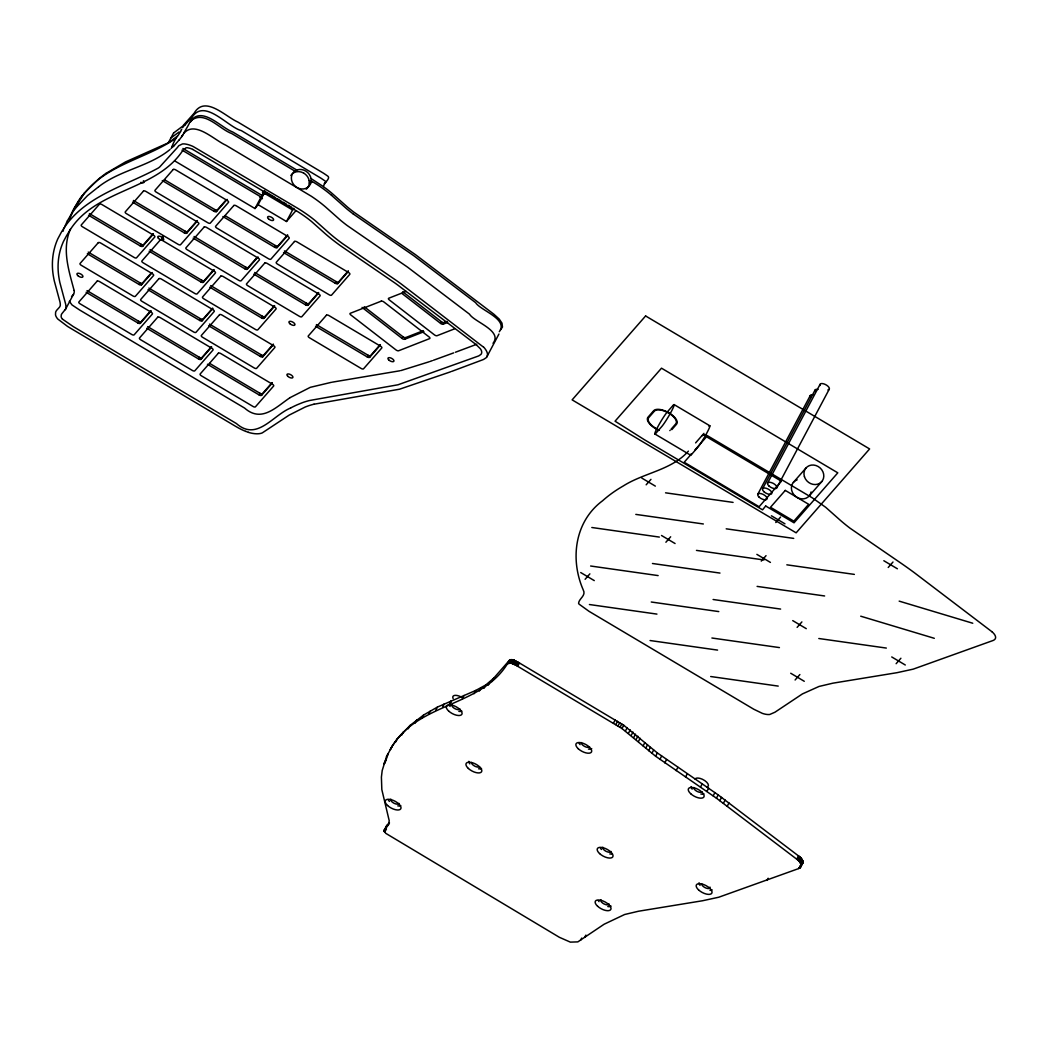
<?xml version="1.0" encoding="UTF-8"?>
<svg xmlns="http://www.w3.org/2000/svg" width="1048" height="1048" viewBox="0 0 1048 1048"><rect width="100%" height="100%" fill="white"/><g stroke="black" fill="none" stroke-linecap="round" stroke-linejoin="round"><path stroke-width="1.5" d="M801.196 864.875C805.192 862.412 801.196 857.618 798.51 855.915L718.168 794.895L657.371 752.949L623.73 725.242L518.616 662.493L512.42 659.703L509.328 660.397L493.674 678.253L485.84 684.934L475.805 690.422L437.461 707.059L423.589 715.05L409.991 725.491L397.153 739.089L392.057 746.32L386.502 756.748L382.192 770.555L381.406 777.158L381.826 789.576L389.24 820.82L388.297 824.999L384.131 830.239L385.664 833.278L559.357 937.292L570.361 942.126L577.854 941.877L604.12 924.231L624.621 914.511L638.494 911.236L702.579 900.743L718.784 897.219L798.314 868.7C803.685 867.115 800.109 860.919 796.768 859.203L716.426 798.183L655.616 756.237L621.975 728.53L516.061 665.323L510.677 662.991L507.389 663.882C479.997 708.016 415.558 702.173 390.301 749.608L392.057 746.32M384.93 763.167L388.258 753.447L386.502 756.748M63.142 231.176L63.417 230.259M69.26 219.661L69.692 218.259M70.268 217.565L70.753 216.084M71.893 213.124L78.796 200.718M70.478 229.08C61.57 249.057 68.893 270.712 74.12 290.493M72.705 212.181L71.028 215.377M64.675 226.879L67.282 221.023M70.805 215.364L73.727 208.932M63.863 228.949L64.465 227.429M69.993 217.434L70.753 215.482M62.461 319.155A7.899 3.537 28 0 1 61.125 316.601L61.295 314.767A28.584 12.799 28 0 1 62.199 313.287L65.566 309.147A22.152 9.917 28 0 0 65.867 308.02L65.945 306.75A58.295 26.108 28 0 0 65.605 303.959L59.88 282.606A186.596 83.552 28 0 1 59.16 278.834C56.959 266.781 58.02 254.061 62.906 242.769A88.779 39.759 28 0 1 63.561 241.302L66.116 236.534A166.737 74.657 28 0 1 67.806 233.743C92.748 188.64 154.606 192.164 182.404 151.069A79.753 35.711 28 0 0 183.125 150.205L186.007 147.82A6.432 2.882 28 0 1 187.618 147.768L189.911 148.292A12.825 5.738 28 0 1 192.753 149.432M73.412 211.146L84.05 193.382M65.317 309.671L73.53 294.213M173.601 132.952L168.322 142.829L125.537 161.916L105.756 173.51M88.543 215.233L140.262 245.939L141.139 244.289A2.083 0.93 28 0 0 143.55 244.629L153.191 233.625M140.262 245.939A2.083 0.93 28 0 0 142.672 246.28L143.55 244.629M161.065 239.979L162.977 236.376M161.837 240.189L163.37 237.307M87.351 253.747L139.07 284.453L139.947 282.803A2.083 0.93 28 0 0 142.358 283.143L150.925 273.358M139.07 284.453A2.083 0.93 28 0 0 141.48 284.794L142.358 283.143M132.546 202.133L184.265 232.839L185.142 231.189A2.083 0.93 28 0 0 187.553 231.529L197.194 220.525M86.146 292.261L137.864 322.954L138.742 321.317A2.083 0.93 28 0 0 141.153 321.657L150.794 310.653M184.265 232.839A2.083 0.93 28 0 0 186.675 233.18L187.553 231.529M137.864 322.954A2.083 0.93 28 0 0 140.288 323.308L141.153 321.657M162.283 180.557L214.002 211.264L214.879 209.613A2.083 0.93 28 0 0 217.29 209.954L225.857 200.181M214.002 211.264A2.083 0.93 28 0 0 216.412 211.604L217.29 209.954M149.183 251.232L200.902 281.938L201.779 280.288A2.083 0.93 28 0 0 204.19 280.628L213.831 269.624M200.902 281.938A2.083 0.93 28 0 0 203.312 282.279L204.19 280.628M174.597 160.829L254.992 208.552L264.607 190.461M254.992 208.552L258.122 204.688L265.118 191.522L275.742 197.836M147.991 289.746L199.709 320.452L200.587 318.802A2.083 0.93 28 0 0 202.998 319.142L212.639 308.138M199.709 320.452A2.083 0.93 28 0 0 202.12 320.793L202.998 319.142M193.186 238.132L244.904 268.838L245.782 267.188A2.083 0.93 28 0 0 248.193 267.528L256.76 257.743M146.786 328.26L198.517 358.953L199.382 357.316A2.083 0.93 28 0 0 201.792 357.656L211.434 346.652M244.904 268.838A2.083 0.93 28 0 0 247.315 269.179L248.193 267.528M198.517 358.953A2.083 0.93 28 0 0 200.928 359.294L201.792 357.656M258.122 204.688L286.471 221.508L293.466 208.356M222.923 216.556L274.642 247.263L275.519 245.612A2.083 0.93 28 0 0 277.93 245.953L287.571 234.948M274.642 247.263A2.083 0.93 28 0 0 277.052 247.603L277.93 245.953M500.486 329.858L502.477 327.081L501.992 323.164L499.267 319.129L493.975 314.295L415.414 254.625L354.172 212.364A98.067 43.911 28 0 1 347.674 207.242L332.386 193.67A71.88 32.187 28 0 0 325.522 188.155C318.854 185.719 332.688 178.501 327.317 175.802A78.351 35.082 28 0 0 323.465 173.182L237.857 122.053C225.32 116.538 204.91 94.765 194.129 113.21M209.823 287.231L261.542 317.937L262.419 316.286A2.083 0.93 28 0 0 264.83 316.627L274.471 305.623M261.542 317.937A2.083 0.93 28 0 0 263.965 318.278L264.83 316.627M208.631 325.745L260.349 356.438L261.227 354.8A2.083 0.93 28 0 0 263.637 355.141L273.279 344.137M260.349 356.438A2.083 0.93 28 0 0 262.76 356.792L263.637 355.141M253.826 274.131L305.544 304.824L306.422 303.186A2.083 0.93 28 0 0 308.833 303.527L318.474 292.523M207.425 364.246L259.157 394.952L260.022 393.314A2.083 0.93 28 0 0 262.432 393.655L272.074 382.651M305.544 304.824A2.083 0.93 28 0 0 307.955 305.178L308.833 303.527M259.157 394.952A2.083 0.93 28 0 0 261.568 395.293L262.432 393.655M283.563 252.555L335.281 283.261L336.159 281.611A2.083 0.93 28 0 0 338.57 281.951L348.211 270.947M335.281 283.261A2.083 0.93 28 0 0 337.692 283.602L338.57 281.951M315.54 326.229L367.259 356.936L368.136 355.285A2.083 0.93 28 0 0 370.547 355.639L380.188 344.622M367.259 356.936A2.083 0.93 28 0 0 369.669 357.276L370.547 355.639M362.071 307.418L402.144 338.452L403.022 336.801A2.083 0.93 28 0 0 405.642 337.587L423.34 330.657M402.144 338.452A2.083 0.93 28 0 0 404.777 339.238L405.642 337.587M401.803 293.348L440.592 323.387L441.47 321.736A2.083 0.93 28 0 0 444.09 322.522L447.051 321.369M440.592 323.387A2.083 0.93 28 0 0 443.225 324.173L444.09 322.522M486.822 356.818L498.94 334.037M383.843 763.73L385.599 760.442M395.397 742.377L397.153 739.089M401.698 735.146L403.441 731.858M408.235 728.779L409.991 725.491M414.969 723.212L416.724 719.924M421.846 718.352L423.589 715.05M428.776 714.081L430.518 710.793M435.719 710.348L437.461 707.059M442.61 707.033L444.352 703.732M449.369 704.046L451.125 700.758M384.092 830.488L387.93 824.173L386.188 827.475M384.079 830.75L386.974 825.261M384.184 831.287L386.555 825.759M384.302 831.575L385.861 827.724M384.472 831.889L386.057 828.287M384.681 832.204L386.437 828.916M388.297 824.999L389.463 822.811M462.312 698.754L464.067 695.466M474.05 693.711L475.805 690.422M479.316 691.064L481.058 687.776M484.084 688.222L485.84 684.934M488.316 685.078L490.058 681.776M491.931 681.541L493.674 678.253M507.389 663.882L509.328 660.397M507.782 663.502L509.747 660.057M508.228 663.227L510.206 659.821M508.699 663.03L510.455 659.742M508.961 662.965L510.704 659.677M509.223 662.926L510.966 659.637M509.498 662.899L511.241 659.611M509.773 662.899L511.529 659.611M510.062 662.912L511.817 659.624M510.363 662.952L512.118 659.651M510.677 662.991L512.42 659.703M510.992 663.057L512.734 659.768M511.306 663.148L513.062 659.847M511.634 663.24L513.389 659.952M511.974 663.345L513.716 660.057M512.315 663.476L514.07 660.188M512.668 663.607L514.411 660.319M513.022 663.764L514.764 660.476M513.756 664.091L515.498 660.803M514.503 664.471L516.258 661.183M515.275 664.877L517.018 661.589M516.061 665.323L517.817 662.035M516.874 665.781L518.616 662.493M517.686 666.266L519.441 662.978M613.447 723.172L615.202 719.884M615.805 724.6L617.56 721.312M618.006 725.963L619.761 722.675M620.062 727.273L621.805 723.985M621.975 728.53L623.73 725.242M625.46 730.928L627.202 727.64M628.525 733.181L630.267 729.893M757.73 494.342L810.209 395.659M631.263 735.342L633.005 732.054M762.512 488.892L814.977 390.21M767.529 483.154L819.995 384.472M633.765 737.438L635.507 734.15M636.11 739.495L637.865 736.207M638.402 741.565L640.145 738.277M776.869 487.713L829.335 389.031M643.118 745.888L644.874 742.6M645.738 748.207L647.481 744.918M648.633 750.669L650.376 747.381M651.895 753.342L653.638 750.054M655.616 756.237L657.371 752.949M659.886 759.394L661.629 756.106M664.773 762.852L666.528 759.564M580.54 940.279L581.706 938.091M584.732 937.305L585.898 935.117M676.117 770.647L677.873 767.359M685.562 777.04L687.305 773.751M700.496 787.087L702.239 783.799M706.889 791.45L708.645 788.162M713.177 795.851L714.933 792.563M716.426 798.183L718.168 794.895M719.806 800.659L721.561 797.371M723.395 803.331L725.137 800.043M727.233 806.226L728.976 802.938M766.953 880.425L768.119 878.237M796.768 859.203L798.51 855.915M797.227 859.557L798.969 856.268M797.659 859.91L799.401 856.622M798.065 860.277L799.82 856.989M798.458 860.631L800.2 857.343M798.812 860.984L800.567 857.696M799.152 861.338L800.908 858.05M799.467 861.692L801.209 858.404M799.755 862.045L801.497 858.757M800.017 862.399L801.772 859.111M800.253 862.74L802.008 859.452M800.462 863.094L802.218 859.792M800.659 863.434L802.401 860.133M800.816 863.762L802.558 860.474M800.947 864.089L802.689 860.801M798.72 868.53L800.855 865.059L799.1 868.347M801.052 864.417L802.794 861.129M799.454 868.163L802.873 861.443M799.768 867.954L802.951 862.072M800.043 867.744L802.938 862.373M800.515 867.285L802.834 862.949M73.74 208.84L79.674 199.081M67.386 220.827L71.88 213.347M176.588 137.314L176.025 138.126M79.543 199.644L83.172 195.02M79.962 198.648L82.045 195.701M192.36 119.721C205.356 111.009 219.7 129.232 231.608 133.489L294.868 171.086M493.045 343.312C502.857 330.644 474.259 322.064 469.491 314.164L407.554 267.148L347.176 225.517A98.067 43.911 28 0 1 340.679 220.394L325.391 206.823A73.884 33.078 28 0 0 311.23 196.199L225.883 145.24C213.425 139.698 192.413 117.717 181.893 136.227M192.269 119.839L190.016 122.433A13.336 1.31 -59.2 0 0 190.644 121.031C202.133 105.717 220.709 127.555 232.748 132.009L296.781 170.051M75.05 208.866L77.146 206.43M265.118 191.522L261.987 195.4L182.928 148.462M184.605 125.459L190.251 119M191.509 118.136C203.928 96.992 227.495 127.044 241.328 130.607L320.845 178.121A78.351 35.082 28 0 1 324.683 180.741L326.007 181.671L324.277 183.662M173.405 146.51L179.051 140.052M193.435 114.009L182.981 125.773M142.672 246.28L153.388 234.045M141.48 284.794L152.196 272.559M186.675 233.18L197.391 220.945M216.412 211.604L227.128 199.382M140.288 323.308L150.991 311.073M203.312 282.279L214.028 270.043M293.912 208.487L292.589 209.993L264.24 193.173L261.109 197.037L182.051 150.113M286.471 221.508L295.746 210.91M202.12 320.793L212.836 308.557M247.315 269.179L258.031 256.943M277.052 247.603L287.768 235.368M200.928 359.294L211.631 347.071M263.965 318.278L274.668 306.042M262.76 356.792L273.476 344.556M307.955 305.178L318.671 292.942M337.692 283.602L348.408 271.367M261.568 395.293L272.27 383.07M369.669 357.276L380.385 345.054M671.074 429.235L675.79 423.851A12.497 5.594 28 0 0 668.847 413.2A12.497 5.594 28 0 0 654.384 411.144L648.738 417.602A12.497 5.594 28 0 0 659.323 430.073M671.794 429.654L676.497 424.283A13.336 5.974 28 0 0 669.109 412.912A13.336 5.974 28 0 0 653.664 410.724L648.018 417.183A13.336 5.974 28 0 0 658.432 430.099M646.171 484.805L650.952 479.355M688.392 451.125C671.532 470.198 643.983 472.727 623.18 486.023A462.548 207.111 28 0 0 602.639 500.721C574.566 521.459 569.942 559.318 583.173 589.762C586.5 595.657 578.981 598.421 578.588 603.229A4.952 2.214 28 0 0 579.086 604.146L589.068 611.351L753.761 709.221L762.368 713.374A13.794 6.183 28 0 0 768.734 714.54A15.026 6.733 28 0 0 769.795 714.461L774.944 712.221L802.44 693.907L819.025 686.453L832.898 683.178L896.983 672.685L913.188 669.148L993.124 640.472A19.519 8.738 28 0 0 994.172 639.896A18.026 8.07 28 0 0 994.696 639.463L994.919 639.228A13.925 6.236 28 0 0 995.495 638.18A12.327 5.515 28 0 0 995.6 637.302A10.716 4.795 28 0 0 992.089 631.852M695.61 442.885L703.942 433.374M691.641 453.758L684.2 462.247L759.106 506.721L781.428 481.229L706.522 436.767L694.824 450.116M585.111 579.308L589.88 573.859M665.899 542.235L670.668 536.786M793.349 482.421L805.912 468.076M775.782 522.533L780.564 517.083M809.305 495.822L821.855 481.491M761.267 561.112L766.036 555.663M797.122 627.372L801.89 621.923M888.219 567.479L892.988 562.029M795.105 679.995L799.886 674.545M896.132 663.698L900.9 658.249M77.382 206.168L87.521 195.609L98.551 186.819M84.141 193.277L98.892 178.736M83.277 194.915C106.058 164.274 146.497 158.916 175.946 138.205M72.404 295.719L71.539 296.597M181.736 129.271L180.99 130.057M701.793 435.824L703.902 434.841A4.782 2.148 28 0 1 705.396 434.999A5.476 2.45 28 0 1 706.378 435.287A7.231 3.236 28 0 1 707.426 435.706L812.41 497.905L825.667 507.284L840.142 520.136A101.813 45.588 28 0 0 850.02 528.179L901.293 563.392A241.053 107.931 28 0 1 914.21 572.601L991.172 631.145A11.751 5.266 28 0 1 992.063 631.852M171.073 148.462L172.121 147.362A13.336 1.506 -59.1 0 1 171.99 146.471M182.273 126.494L173.732 132.873M170.025 149.51C149.117 166.658 120.193 169.972 98.761 186.662M176.549 136.816L168.571 142.685M179.077 131.996L171.204 137.747M99.35 178.357L105.704 173.549M499.32 331.705C508.647 319.037 480.456 310.522 475.622 302.649L413.672 255.647L353.294 214.002M290.113 397.611L310.313 387.328L331.417 382.31M289.942 397.729C275.65 407.384 261.476 423.025 244.551 408.039L79.609 309.985L72.024 304.942L69.365 301.326M290.571 408.013C272.506 415.532 256.93 441.627 236.403 423.536L73.321 326.622L62.487 319.155M406.152 291.409L388.729 298.235A2.083 0.93 28 0 0 389.227 299.859L434.475 334.901A2.083 0.93 28 0 0 437.095 335.688L454.518 328.862M404.777 339.238L423.942 331.718M443.225 324.173L447.64 322.443M476.722 344.281L455.421 352.246M451.452 371.49L482.67 359.805A71.264 31.912 28 0 0 483.665 359.385L486.049 357.827A19.362 8.672 28 0 0 483.626 347.058M433.4 360.276L453.666 352.888M450.457 371.857L399.563 389.201L314.046 404.214M432.287 360.669L430.047 361.455M429.208 361.756L401.004 370.547M399.956 370.769L332.399 382.14M665.559 492.822L733.076 502.398M635.822 514.398L703.339 523.974M726.199 528.821L793.716 538.397M591.819 527.498L659.336 537.074M696.462 550.396L763.979 559.973M786.838 564.82L854.356 574.396M652.459 563.496L719.976 573.073M757.101 586.395L824.619 595.971M590.627 566.012L658.131 575.588M713.099 599.495L780.616 609.071M651.266 602.011L718.784 611.587M589.421 604.526L656.939 614.102M818.815 638.507L886.333 648.07M711.906 638.009L779.424 647.585M650.061 640.524L717.579 650.101M710.701 676.523L778.219 686.099M899.171 601.133L972.754 623.246M860.722 616.198L934.305 638.311M248.442 432.287L245.782 431.357M192.753 149.419L296.794 211.054A72.653 32.527 28 0 1 306.186 217.368L307.3 218.194A61.989 27.759 28 0 1 311.61 221.573L324.972 233.481A101.198 45.313 28 0 0 335.95 242.376L338.059 243.961A132.218 59.199 28 0 0 341.858 246.686L394.769 282.894A195.635 87.6 28 0 1 398.096 285.305L474.43 343.299A41.344 18.51 28 0 1 476.264 344.753L480.207 348.604A11.017 4.939 28 0 1 481.543 351.067L481.7 351.958A14.908 6.668 28 0 1 480.901 354.421L479.054 355.717A51.051 22.86 28 0 1 478.137 356.124L397.978 384.786L309.776 400.467A150.899 67.57 28 0 0 302.099 402.799L297.173 404.803A329.662 147.611 28 0 0 290.571 408.013M674.152 404.62L709.824 425.789M277.524 198.884L281.061 200.993M282.829 202.041L286.379 204.15M288.148 205.198L291.698 207.308M883.831 560.732L897.389 568.776M262.406 192.19L265.052 193.775M259.786 197.129L262.432 198.701M654.856 433.964L690.527 455.146M771.394 515.786L784.952 523.83M164.549 179.745L214.879 209.613M225.189 215.744L275.519 245.612M284.44 250.904L336.159 281.611M641.782 478.058L655.341 486.115M756.866 554.366L770.424 562.409M133.423 200.482L185.142 231.189M194.063 236.481L245.782 267.188M254.703 272.48L306.422 303.186M891.73 656.952L905.289 664.995M316.417 324.592L368.136 355.285M661.511 535.489L675.069 543.532M792.733 620.613L806.279 628.669M89.421 213.582L141.139 244.289M150.06 249.581L201.779 280.288M210.7 285.58L262.419 316.286M88.215 252.096L139.947 282.803M148.855 288.095L200.587 318.802M209.495 324.094L261.227 354.8M790.716 673.248L804.275 681.292M580.723 572.549L594.268 580.605M87.023 290.61L138.742 321.317M147.663 326.609L199.382 357.316M209.705 363.433L260.022 393.314M303.789 173.143A10.415 9.34 41 0 1 309.173 180.688L311.859 182.339M309.16 180.688L309.265 181.383A10.415 9.314 41.6 0 1 309.33 182.968L310.64 183.78M323.387 186.609L311.033 178.54A10.415 9.262 41.3 0 0 295.248 170.824A10.415 9.262 41.3 0 0 296.912 187.448A10.415 9.262 43.1 0 0 311.164 180.806L317.348 184.697A73.884 33.078 28 0 1 331.535 195.308M402.681 291.711L441.47 321.736M364.232 306.763L403.022 336.801M331.509 195.321L346.796 208.88A98.067 43.911 28 0 0 353.294 214.002M483.416 347.071L401.489 284.191A202.251 90.56 28 0 0 396.878 280.851L342.709 243.739A102.101 45.719 28 0 1 334.679 237.673A99.914 44.736 28 0 1 331.875 235.368A90.325 40.44 28 0 1 328.705 232.656L315.356 220.761A68.526 30.68 28 0 0 309.357 216.098L308.112 215.181A81.561 36.523 28 0 0 297.986 208.473L193.199 146.523A18.13 8.122 28 0 0 187.893 144.545L185.81 144.1A12.668 5.672 28 0 0 182.444 143.956L178.854 145.659A35.606 15.943 28 0 0 178.409 146.17L177.767 147.034A69.653 31.191 28 0 1 177.138 147.807L159.833 166.842A100.621 45.051 28 0 1 158.445 167.942C125.013 186.4 82.871 196.107 61.858 231.438A160.776 71.985 28 0 0 60.994 232.892L57.797 238.879A97.215 43.531 28 0 0 57.378 239.848C52.217 251.756 51.208 265.183 53.684 277.877A189.989 85.071 28 0 0 54.313 281.021L59.933 301.798A42.326 18.956 28 0 1 60.286 305.387L60.129 305.951A19.951 8.934 28 0 1 59.33 307.378L56.723 310.247A33.693 15.091 28 0 0 55.623 312.199L55.505 314.832A14.03 6.288 28 0 0 57.797 319.037L67.491 326.373A133.201 59.644 28 0 0 69.954 327.88L234.713 425.802A49.426 22.126 28 0 0 236.101 426.615L236.822 427.034A32.593 14.593 28 0 0 245.769 431.409M248.481 432.392A23.318 10.441 28 0 0 262.262 432.903L289.183 415.1L305.125 407.056A154.921 69.365 28 0 1 314.007 404.187M74.264 290.545A29.999 13.428 28 0 1 72.535 295.706M311.06 178.54A10.415 9.327 41.2 0 1 311.217 180.806M309.291 182.955A10.415 9.262 43.2 0 1 306.291 189.19M143.406 180.754A3.327 1.493 28 0 1 143.668 182.627A3.327 1.493 28 0 1 140.812 182.352M290.859 175.461A10.415 9.262 41.3 0 1 303.645 173.077M183.177 134.472A13.336 1.284 -59.6 0 1 181.671 136.751M189.387 123.232A13.336 1.061 -59.1 0 1 183.688 133.096M191.522 118.686A13.336 1.231 -59.6 0 1 190.71 120.926M181.828 136.371A13.336 1.323 -59.7 0 1 179.012 140.144M173.955 145.41A13.323 1.244 -59.8 0 1 172.226 147.283M172.213 146.131A13.336 1.585 -58.6 0 1 177.309 135.978M177.767 136.004A13.336 0.996 -57.7 0 1 181.016 131M191.43 118.372A13.336 1.179 -59.9 0 1 191.26 119.04M190.199 119.105A13.336 1.218 -58.8 0 1 191.247 118.11M182.601 127.62A13.323 1.166 -59 0 1 185.129 124.542M815.2 391.559A5.214 2.332 28 0 1 818.056 389.424M810.615 397.336A5.214 2.332 28 0 1 812.829 394.795M820.073 385.52A5.214 2.332 28 0 1 822.772 383.634A5.214 2.332 28 0 1 828.614 386.922A5.214 2.332 28 0 1 827.907 389.921M708.959 426.313A13.336 1.244 -59.3 0 1 706.745 433.165A13.336 1.244 -59.3 0 1 697.405 447.758L691.745 454.216A13.336 1.244 -59.3 0 1 690.553 454.374M811.1 491.944A10.415 9.262 41.2 0 1 795.262 496.123A10.415 9.262 41.2 0 1 797.161 479.827M459.941 709.038A4.585 2.057 28 0 1 455.068 708.736A4.585 2.057 28 0 1 451.793 704.859M589.552 746.752A4.585 2.057 28 0 1 584.679 746.451A4.585 2.057 28 0 1 581.404 742.574M701.99 791.699A4.585 2.057 28 0 1 697.116 791.41A4.585 2.057 28 0 1 693.841 787.52M709.981 887.08A4.585 2.057 28 0 1 706.025 888.062A4.585 2.057 28 0 1 701.702 883.936M608.993 903.848A4.585 2.057 28 0 1 604.015 903.926A4.585 2.057 28 0 1 600.91 899.708M398.947 803.358A4.585 2.057 28 0 1 394.009 803.226A4.585 2.057 28 0 1 390.812 799.165M479.552 766.612A4.585 2.057 28 0 1 474.81 766.167A4.585 2.057 28 0 1 471.482 762.472M610.958 851.421A4.585 2.057 28 0 1 606.019 851.29A4.585 2.057 28 0 1 602.823 847.229M461.814 711.068A7.493 3.354 28 0 1 458.854 711.369M450.103 706.457A7.493 3.354 28 0 1 449.16 704.649M449.71 702.828A7.493 3.354 28 0 1 451.243 702.291M453.168 698.61A7.493 3.354 28 0 1 454.753 695.4A7.493 3.354 28 0 1 461.841 697.365M591.714 748.6A7.493 3.354 28 0 1 588.465 749.097M580.107 744.643A7.493 3.354 28 0 1 579.112 743.242M703.85 793.742A7.493 3.354 28 0 1 700.889 794.043M692.152 789.131A7.493 3.354 28 0 1 691.156 786.576M695.034 779.057A7.493 3.354 28 0 1 704.78 780.616A7.493 3.354 28 0 1 706.758 787.114M712.05 889.765A7.493 3.354 28 0 1 709.994 890.341M700.051 885.337A7.493 3.354 28 0 1 699.068 882.783M611.036 906.075A7.493 3.354 28 0 1 607.788 906.559M599.037 901.647A7.493 3.354 28 0 1 598.434 900.704M400.742 805.571A7.493 3.354 28 0 1 397.781 805.873M389.437 801.419A7.493 3.354 28 0 1 388.428 800.017M481.53 768.498A7.493 3.354 28 0 1 478.569 768.8M469.832 763.887A7.493 3.354 28 0 1 468.836 761.333M612.399 853.793A7.493 3.354 28 0 1 609.792 853.937M601.447 849.483A7.493 3.354 28 0 1 600.439 848.081M670.131 430.309A12.497 5.594 28 0 1 669.829 430.597M765.682 505.988L762.551 509.852L644.481 439.767L615.058 421.204L661.498 368.176L837.797 472.831L794.03 522.808L765.682 505.988M99.468 204.177L81.272 224.966A2.083 0.93 28 0 0 82.425 226.748L134.144 257.454A2.083 0.93 28 0 0 136.554 257.795L154.763 237.005A2.083 0.93 28 0 0 153.611 235.224L101.879 204.517A2.083 0.93 28 0 0 99.468 204.177M98.276 242.691L80.067 263.48A2.083 0.93 28 0 0 81.22 265.262L132.952 295.955A2.083 0.93 28 0 0 135.362 296.309L153.558 275.519A2.083 0.93 28 0 0 152.405 273.738L100.687 243.031A2.083 0.93 28 0 0 98.276 242.691M143.471 191.077L125.275 211.866A2.083 0.93 28 0 0 126.428 213.648L178.147 244.341A2.083 0.93 28 0 0 180.557 244.695L198.766 223.905A2.083 0.93 28 0 0 197.613 222.124L145.882 191.417A2.083 0.93 28 0 0 143.471 191.077M173.208 169.501L154.999 190.291A2.083 0.93 28 0 0 156.165 192.072L207.884 222.779A2.083 0.93 28 0 0 210.294 223.119L228.503 202.329A2.083 0.93 28 0 0 227.337 200.548L175.619 169.855A2.083 0.93 28 0 0 173.208 169.501M97.071 281.205L78.875 301.994A2.083 0.93 28 0 0 80.028 303.776L131.747 334.469A2.083 0.93 28 0 0 134.157 334.81L152.366 314.02A2.083 0.93 28 0 0 151.213 312.252L99.495 281.545A2.083 0.93 28 0 0 97.071 281.205M160.108 240.175L141.912 260.965A2.083 0.93 28 0 0 143.065 262.747L194.784 293.453A2.083 0.93 28 0 0 197.194 293.794L215.403 273.004A2.083 0.93 28 0 0 214.251 271.222L162.519 240.516A2.083 0.93 28 0 0 160.108 240.175M158.916 278.689L140.707 299.479A2.083 0.93 28 0 0 141.86 301.261L193.592 331.954A2.083 0.93 28 0 0 196.002 332.295L214.198 311.518A2.083 0.93 28 0 0 213.045 309.736L161.327 279.03A2.083 0.93 28 0 0 158.916 278.689M204.111 227.075L185.915 247.865A2.083 0.93 28 0 0 187.068 249.647L238.787 280.34A2.083 0.93 28 0 0 241.197 280.681L259.406 259.904A2.083 0.93 28 0 0 258.253 258.122L206.522 227.416A2.083 0.93 28 0 0 204.111 227.075M233.848 205.5L215.639 226.289A2.083 0.93 28 0 0 216.805 228.071L268.524 258.777A2.083 0.93 28 0 0 270.934 259.118L289.143 238.328A2.083 0.93 28 0 0 287.99 236.547L236.258 205.84A2.083 0.93 28 0 0 233.848 205.5M157.711 317.203L139.515 337.993A2.083 0.93 28 0 0 140.668 339.762L192.387 370.468A2.083 0.93 28 0 0 194.797 370.809L213.006 350.019A2.083 0.93 28 0 0 211.853 348.25L160.134 317.544A2.083 0.93 28 0 0 157.711 317.203M220.748 276.174L202.552 296.964A2.083 0.93 28 0 0 203.705 298.746L255.424 329.439A2.083 0.93 28 0 0 257.834 329.793L276.043 309.003A2.083 0.93 28 0 0 274.89 307.221L223.159 276.515A2.083 0.93 28 0 0 220.748 276.174M219.556 314.688L201.347 335.478A2.083 0.93 28 0 0 202.5 337.246L254.232 367.953A2.083 0.93 28 0 0 256.642 368.293L274.851 347.504A2.083 0.93 28 0 0 273.685 345.735L221.966 315.029A2.083 0.93 28 0 0 219.556 314.688M264.751 263.074L246.555 283.864A2.083 0.93 28 0 0 247.708 285.646L299.427 316.339A2.083 0.93 28 0 0 301.837 316.679L320.046 295.89A2.083 0.93 28 0 0 318.893 294.121L267.161 263.415A2.083 0.93 28 0 0 264.751 263.074M294.488 241.499L276.279 262.288A2.083 0.93 28 0 0 277.445 264.07L329.164 294.776A2.083 0.93 28 0 0 331.574 295.117L349.783 274.327A2.083 0.93 28 0 0 348.63 272.546L296.898 241.839A2.083 0.93 28 0 0 294.488 241.499M218.364 353.202L200.155 373.992A2.083 0.93 28 0 0 201.308 375.76L253.027 406.467A2.083 0.93 28 0 0 255.437 406.807L273.646 386.018A2.083 0.93 28 0 0 272.493 384.249L220.774 353.543A2.083 0.93 28 0 0 218.364 353.202M326.465 315.186L308.269 335.976A2.083 0.93 28 0 0 309.422 337.744L361.141 368.451A2.083 0.93 28 0 0 363.551 368.791L381.76 348.001A2.083 0.93 28 0 0 380.607 346.22L328.876 315.527A2.083 0.93 28 0 0 326.465 315.186M645.607 315.959L572.129 399.864L796.139 532.829L869.604 448.937L645.607 315.959M672.921 405.537L667.275 411.982A13.336 1.244 -59.3 0 0 657.659 427.099A13.336 1.244 -59.3 0 0 656.074 433.034L661.733 426.588A13.336 1.244 -59.3 0 0 671.349 411.471A13.336 1.244 -59.3 0 0 672.921 405.537M785.266 490.399L770.49 507.271L793.873 521.157L808.65 504.284L785.266 490.399M381.249 301.156L350.281 313.3A2.083 0.93 28 0 0 350.779 314.924L396.026 349.953A2.083 0.93 28 0 0 398.646 350.752L429.628 338.609A2.083 0.93 28 0 0 429.13 336.984L383.882 301.955A2.083 0.93 28 0 0 381.249 301.156M158.471 238.394A3.327 1.493 28 0 0 163.593 239.874A3.327 1.493 28 0 0 160.108 236.35A3.327 1.493 28 0 0 158.471 238.394M268.498 218.836A3.327 1.493 28 0 0 273.541 220.08A3.327 1.493 28 0 0 269.794 216.582A3.327 1.493 28 0 0 268.498 218.836M388.834 360.001A3.327 1.493 28 0 0 393.878 361.259A3.327 1.493 28 0 0 390.131 357.761A3.327 1.493 28 0 0 388.834 360.001M287.82 376.298A3.327 1.493 28 0 0 292.864 377.555A3.327 1.493 28 0 0 289.117 374.057A3.327 1.493 28 0 0 287.82 376.298M77.827 275.611A3.327 1.493 28 0 0 82.871 276.855A3.327 1.493 28 0 0 79.111 273.358A3.327 1.493 28 0 0 77.827 275.611M289.838 323.675A3.327 1.493 28 0 0 294.881 324.919A3.327 1.493 28 0 0 291.121 321.422A3.327 1.493 28 0 0 289.838 323.675M763.874 491.682A5.214 2.332 28 0 0 771.76 493.647A5.214 2.332 28 0 0 765.891 488.185A5.214 2.332 28 0 0 763.874 491.682M759.106 497.132A5.214 2.332 28 0 0 766.992 499.097A5.214 2.332 28 0 0 761.123 493.634A5.214 2.332 28 0 0 759.106 497.132M768.905 485.945A5.214 2.332 28 0 0 776.778 487.909A5.214 2.332 28 0 0 770.909 482.447A5.214 2.332 28 0 0 768.905 485.945M804.432 476.696A10.415 9.262 41.2 0 0 821.252 482.132A10.415 9.262 41.2 0 0 815.96 465.522A10.415 9.262 41.2 0 0 804.432 476.696M448.636 711.029A8.751 3.917 28 0 0 461.867 714.291A8.751 3.917 28 0 0 451.963 705.121A8.751 3.917 28 0 0 448.636 711.029M578.26 748.744A8.751 3.917 28 0 0 591.478 752.005A8.751 3.917 28 0 0 581.575 742.836A8.751 3.917 28 0 0 578.26 748.744M690.684 793.703A8.751 3.917 28 0 0 703.902 796.965A8.751 3.917 28 0 0 694.012 787.782A8.751 3.917 28 0 0 690.684 793.703M698.597 889.922A8.751 3.917 28 0 0 711.815 893.171A8.751 3.917 28 0 0 701.924 884.001A8.751 3.917 28 0 0 698.597 889.922M597.57 906.219A8.751 3.917 28 0 0 610.801 909.468A8.751 3.917 28 0 0 600.897 900.298A8.751 3.917 28 0 0 597.57 906.219M387.577 805.519A8.751 3.917 28 0 0 400.795 808.781A8.751 3.917 28 0 0 390.904 799.611A8.751 3.917 28 0 0 387.577 805.519M468.364 768.459A8.751 3.917 28 0 0 481.595 771.708A8.751 3.917 28 0 0 471.692 762.538A8.751 3.917 28 0 0 468.364 768.459M599.587 853.583A8.751 3.917 28 0 0 612.805 856.845A8.751 3.917 28 0 0 602.914 847.675A8.751 3.917 28 0 0 599.587 853.583"/></g></svg>
